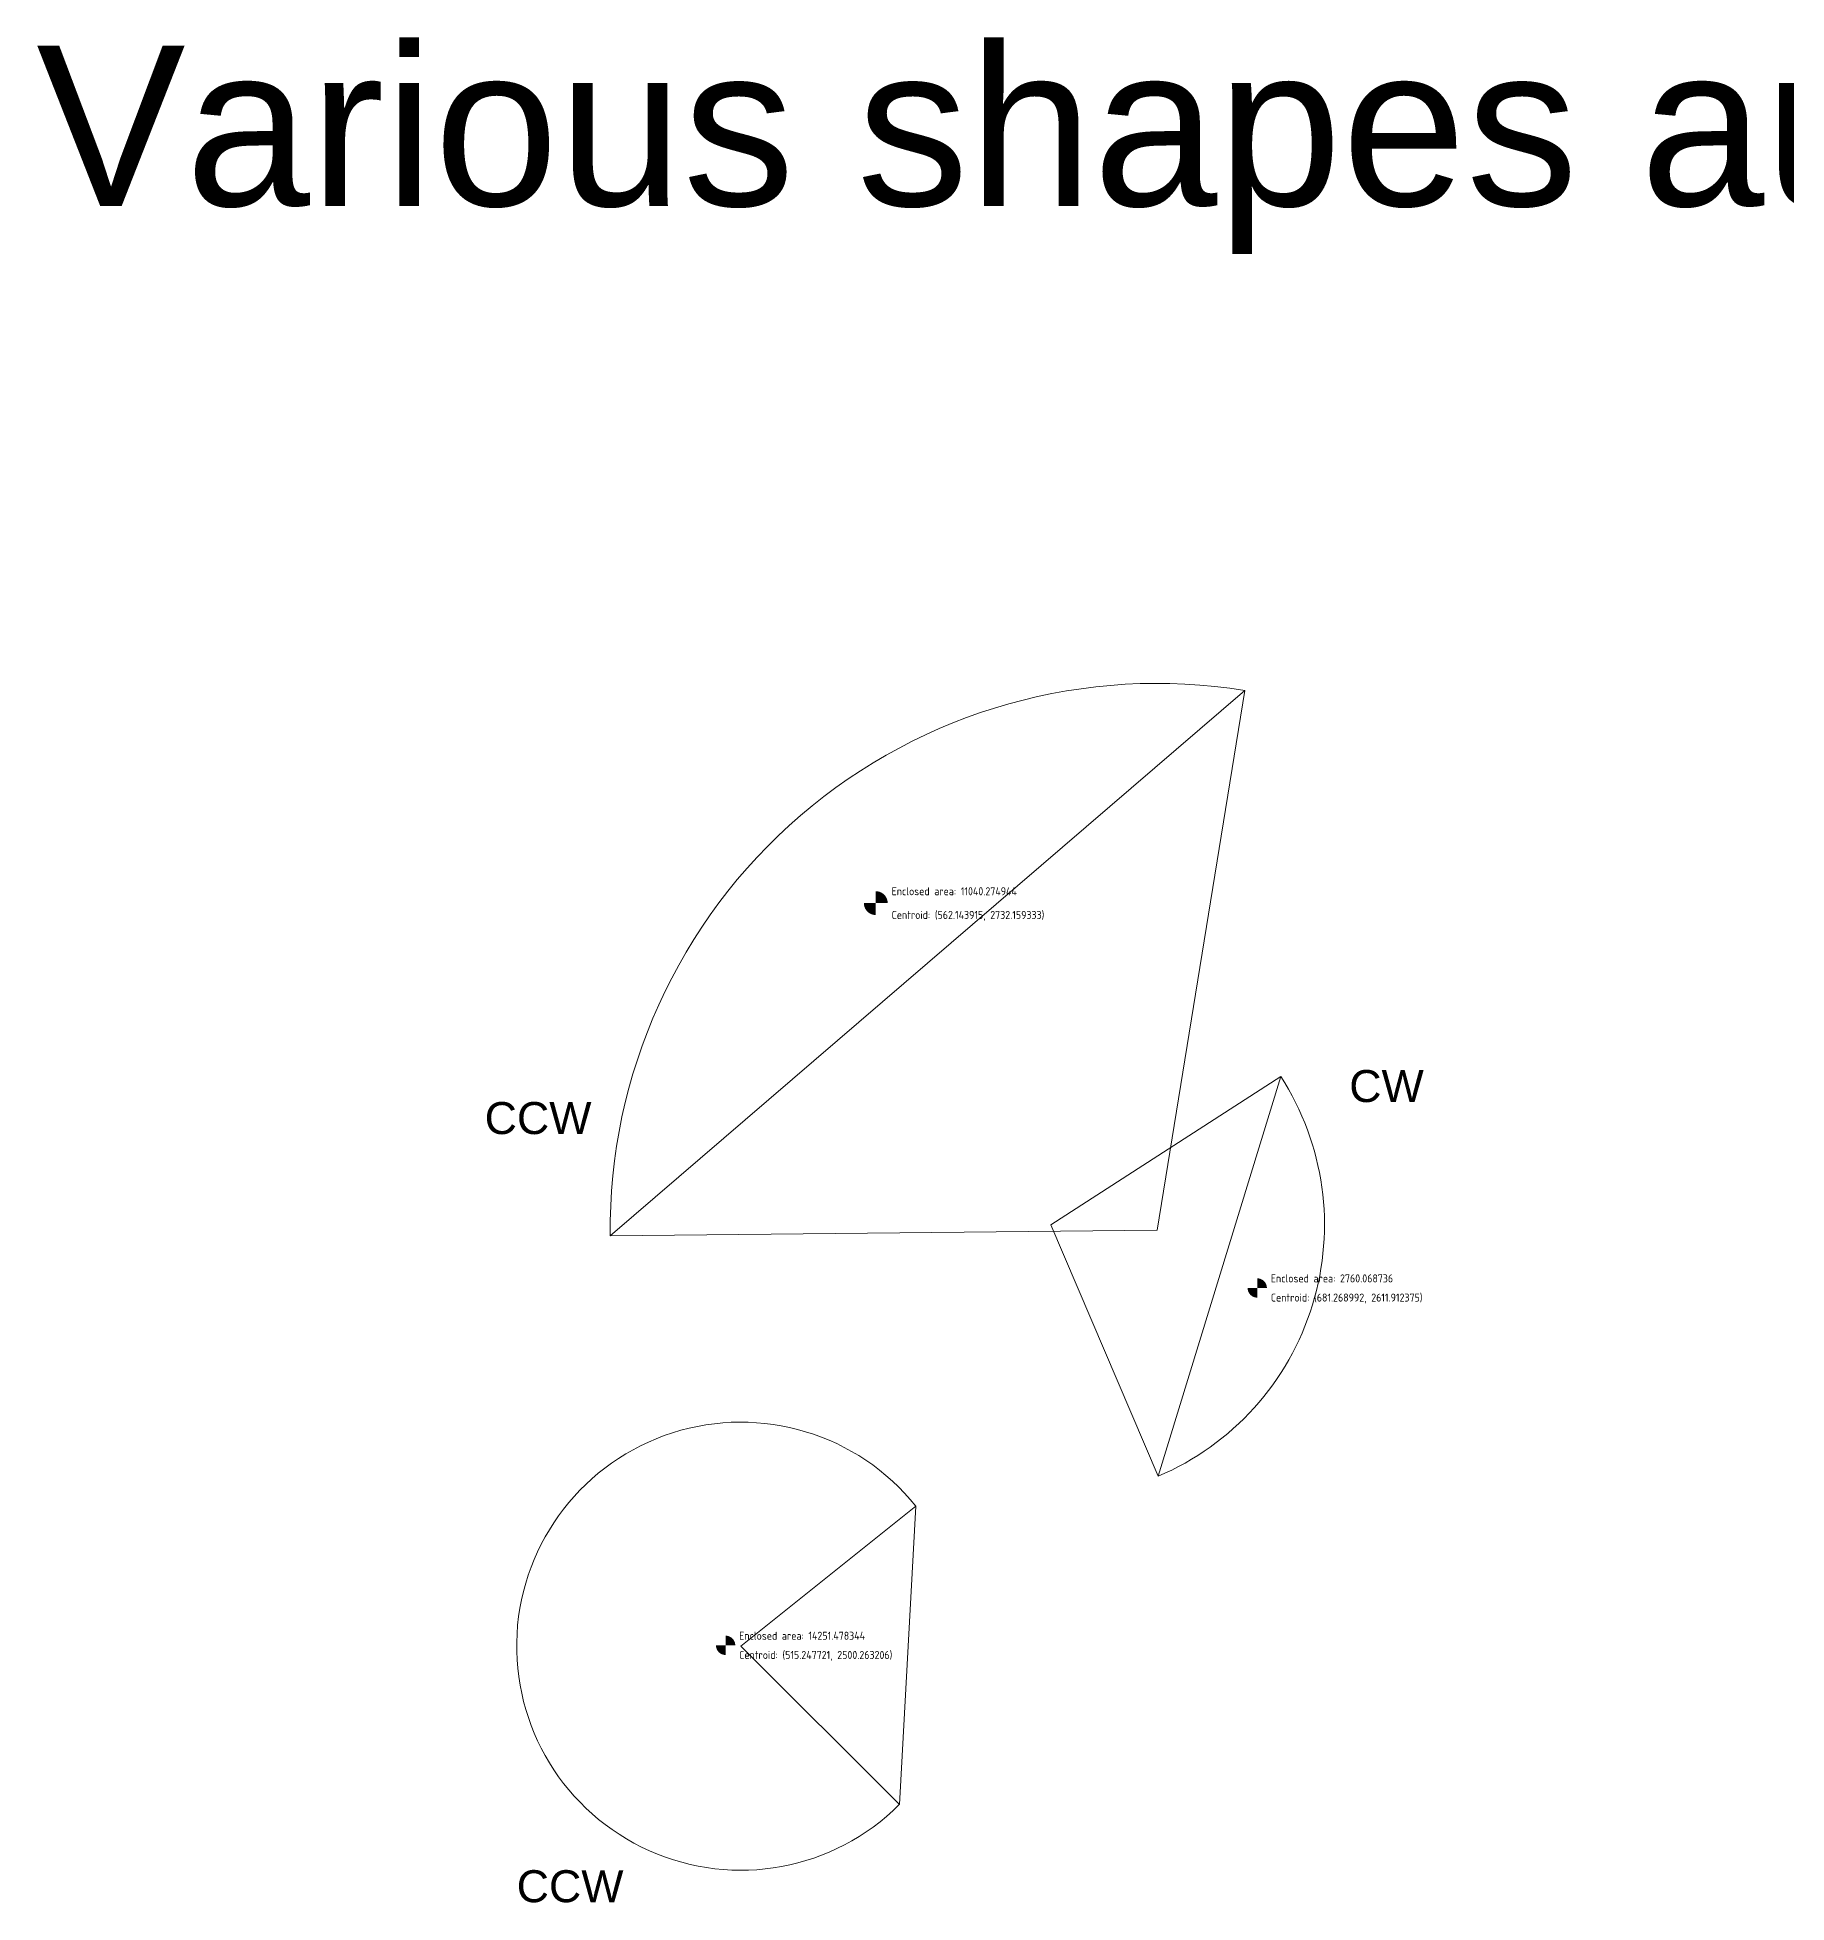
# Model space of a CAD drawing. Header units: millimetres. Extents: x 300 to 5400, y 194 to 3003.
# Drawn here: x 300 to 847, y 2420 to 3003 of the extents above; entities that cross this region are included whole.
import ezdxf

# ---------------------------------------------------------------- set-up
doc = ezdxf.new("R2010")
doc.units = ezdxf.units.MM
for name, color, linetype, lineweight, true_color in [('As open or closed shapes', 18, 'Continuous', 15, 0x000000), ('Centroid Examples (empty) ... As area centroid (empty) ... As arc sectors (15) ... Area autoClose', 5, 'Continuous', 15, 0x0000ff), ('Centroid Examples (empty) ... As area centroid (empty) ... As arc segments (78)', 3, 'Continuous', 15, 0x00ff00), ('Centroid Examples (empty) ... As area centroid (empty) ... As arc segments (78) ... Area autoClose', 5, 'Continuous', 15, 0x0000ff), ('Text', 18, 'Continuous', 15, 0x000000)]:
    doc.layers.add(name, color=color, linetype=linetype, lineweight=lineweight, true_color=true_color)
doc.styles.add('textstyle14', font='arial.ttf')
doc.styles.add('textstyle15', font='arial.ttf')
doc.styles.add('textstyle16', font='arial.ttf')
doc.styles.add('textstyle17', font='arial.ttf')
doc.styles.add('textstyle30', font='')
doc.styles.add('textstyle31', font='')
doc.styles.add('textstyle32', font='')
doc.styles.add('textstyle33', font='')
doc.styles.add('textstyle34', font='')
doc.styles.add('textstyle35', font='')
doc.styles.get('textstyle30').set_extended_font_data('ISOCP')
doc.styles.get('textstyle31').set_extended_font_data('ISOCP')
doc.styles.get('textstyle32').set_extended_font_data('ISOCP')
doc.styles.get('textstyle33').set_extended_font_data('ISOCP')
doc.styles.get('textstyle34').set_extended_font_data('ISOCP')
doc.styles.get('textstyle35').set_extended_font_data('ISOCP')

msp = doc.modelspace()

# ---------------------------------------------------------------- linework, layer by layer
at = {"layer": 'As open or closed shapes'}
for centre, radius, start, end in [((650, 2630), 170.81, 80.78652, 180.60394), ((616.86, 2631.67), 85.41, 293.03904, 32.85646), ((520, 2500), 70, 38.65981, 315)]:
    msp.add_arc(centre, radius, start, end, dxfattribs=at)
at = {"layer": 'Centroid Examples (empty) ... As area centroid (empty) ... As arc sectors (15) ... Area autoClose'}
for p, q in [((650, 2630), (677.35, 2798.61)), ((688.6, 2678), (616.86, 2631.67)), ((479.2, 2628.2), (650, 2630)), ((616.86, 2631.67), (650.28, 2553.07)), ((574.66, 2543.73), (520, 2500)), ((520, 2500), (569.5, 2450.5))]:
    msp.add_line(p, q, dxfattribs=at)
at = {"layer": 'Centroid Examples (empty) ... As area centroid (empty) ... As arc segments (78)', "color": 73, "true_color": 0x9bdc70, "flags": 128}
for points in [[(558.44, 2732.16, 0, 0, 1), (565.84, 2732.16, 0, 0, 0), (563.99, 2732.16, 3.74, 3.74, 0.414214), (562.14, 2734.01, 0, 0, 0), (562.14, 2730.31, 3.74, 3.74, -0.414214), (560.29, 2732.16, 0, 0, 0), (558.44, 2732.16, 0, 0, -1), (565.84, 2732.16, 0, 0, 0)], [(678.27, 2611.91, 0, 0, 1), (684.27, 2611.91, 0, 0, 0), (682.77, 2611.91, 3.03, 3.03, 0.414214), (681.27, 2613.41, 0, 0, 0), (681.27, 2610.41, 3.03, 3.03, -0.414214), (679.77, 2611.91, 0, 0, 0), (678.27, 2611.91, 0, 0, -1), (684.27, 2611.91, 0, 0, 0)], [(512.25, 2500.26, 0, 0, 1), (518.25, 2500.26, 0, 0, 0), (516.75, 2500.26, 3.03, 3.03, 0.414214), (515.25, 2501.76, 0, 0, 0), (515.25, 2498.76, 3.03, 3.03, -0.414214), (513.75, 2500.26, 0, 0, 0), (512.25, 2500.26, 0, 0, -1), (518.25, 2500.26, 0, 0, 0)]]:
    msp.add_lwpolyline(points, format="xyseb", dxfattribs=at)
at = {"layer": 'Centroid Examples (empty) ... As area centroid (empty) ... As arc segments (78) ... Area autoClose'}
for p, q in [((479.2, 2628.2), (677.35, 2798.61)), ((688.6, 2678), (650.28, 2553.07)), ((574.66, 2543.73), (569.5, 2450.5))]:
    msp.add_line(p, q, dxfattribs=at)

# ---------------------------------------------------------------- texts
at = {"layer": 'Centroid Examples (empty) ... As area centroid (empty) ... As arc segments (78)', "color": 73, "true_color": 0x9bdc70, "char_height": 2.5, "attachment_point": 1}
for s, insert, style in [('Enclosed area: 11040.274944', (567.09, 2737.11), 'textstyle30'), ('Centroid: (562.143915, 2732.159333)', (567.09, 2729.71), 'textstyle31'), ('Enclosed area: 2760.068736', (685.52, 2616.16), 'textstyle32'), ('Centroid: (681.268992, 2611.912375)', (685.52, 2610.16), 'textstyle33'), ('Enclosed area: 14251.478344', (519.5, 2504.51), 'textstyle34'), ('Centroid: (515.247721, 2500.263206)', (519.5, 2498.51), 'textstyle35')]:
    msp.add_mtext(s, dxfattribs=dict(at, insert=insert, style=style))
at = {"layer": 'Text', "attachment_point": 1}
for s, insert, char_height, style in [('Various shapes autoClosed', (300, 3000), 50, 'textstyle14'), ('CW', (710, 2680), 10, 'textstyle17'), ('CCW', (440, 2670), 10, 'textstyle15'), ('CCW', (450, 2430), 10, 'textstyle16')]:
    msp.add_mtext(s, dxfattribs=dict(at, insert=insert, char_height=char_height, style=style))

doc.saveas('drawing.dxf')
